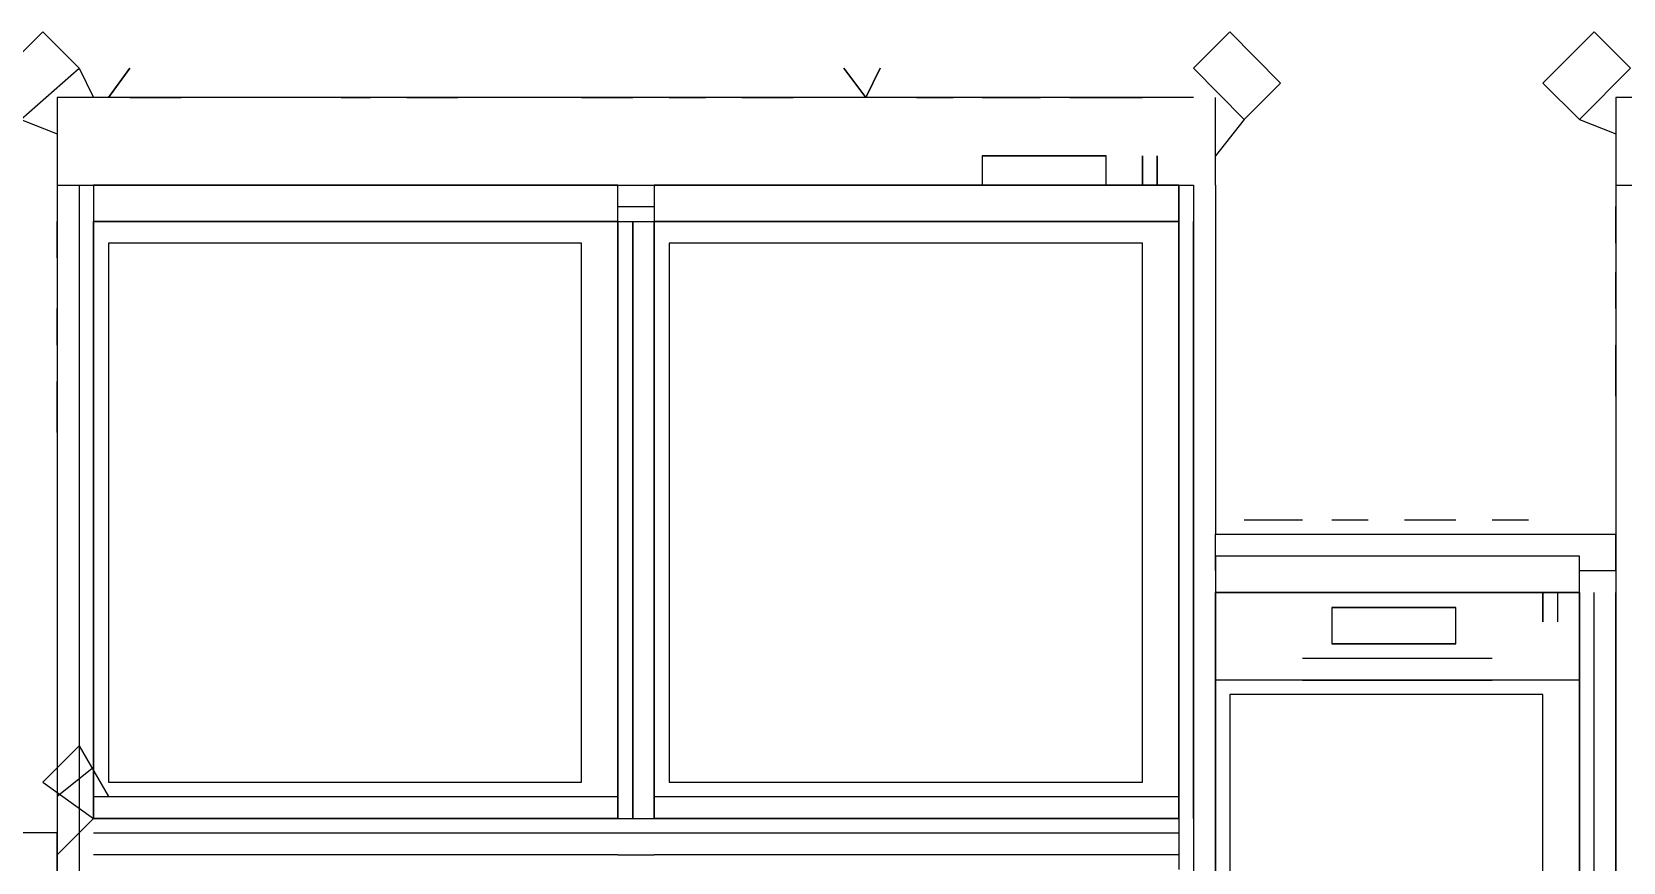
# Model space of a CAD drawing. Header units: millimetres. Extents: x 5 to 415, y 48 to 251.
# Drawn here: x 263.411 to 267.264, y 193.234 to 195.245 of the extents above; entities that cross this region are included whole.
import ezdxf

# ---------------------------------------------------------------- set-up
doc = ezdxf.new("R2010")
doc.units = ezdxf.units.MM
doc.layers.add('P', color=7, linetype='Continuous')

msp = doc.modelspace()

# ---------------------------------------------------------------- linework, layer by layer
at = {"layer": 'P'}
for points in [[(263.313, 195.121), (263.437, 195.245)], [(263.313, 195.121), (263.437, 195.245)], [(263.313, 195.121), (263.437, 195.245)], [(263.437, 195.245), (263.525, 195.157)], [(263.437, 195.245), (263.525, 195.157)], [(263.437, 195.245), (263.525, 195.157)], [(266.312, 195.245), (266.224, 195.157)], [(266.312, 195.245), (266.224, 195.157)], [(266.312, 195.245), (266.224, 195.157)], [(266.312, 195.245), (266.435, 195.121)], [(266.312, 195.245), (266.435, 195.121)], [(266.312, 195.245), (266.435, 195.121)], [(267.07, 195.121), (267.194, 195.245)], [(267.07, 195.121), (267.194, 195.245)], [(267.07, 195.121), (267.194, 195.245)], [(267.194, 195.245), (267.282, 195.157)], [(267.194, 195.245), (267.282, 195.157)], [(267.194, 195.245), (267.282, 195.157)], [(263.384, 195.033), (263.525, 195.157)], [(263.384, 195.033), (263.525, 195.157)], [(263.384, 195.033), (263.525, 195.157)], [(263.384, 195.033), (263.525, 195.157)], [(263.384, 195.033), (263.525, 195.157)], [(263.384, 195.033), (263.525, 195.157)], [(263.525, 195.157), (263.56, 195.086)], [(263.525, 195.157), (263.56, 195.086)], [(263.525, 195.157), (263.56, 195.086)], [(263.648, 195.157), (263.596, 195.086)], [(263.596, 195.086), (263.648, 195.157)], [(263.648, 195.157), (263.596, 195.086)], [(263.596, 195.086), (263.648, 195.157)], [(263.648, 195.157), (263.596, 195.086)], [(263.596, 195.086), (263.648, 195.157)], [(265.43, 195.086), (265.377, 195.157)], [(265.377, 195.157), (265.43, 195.086)], [(265.43, 195.086), (265.377, 195.157)], [(265.377, 195.157), (265.43, 195.086)], [(265.43, 195.086), (265.377, 195.157)], [(265.377, 195.157), (265.43, 195.086)], [(265.465, 195.157), (265.43, 195.086)], [(265.43, 195.086), (265.465, 195.157)], [(265.465, 195.157), (265.43, 195.086)], [(265.43, 195.086), (265.465, 195.157)], [(265.465, 195.157), (265.43, 195.086)], [(265.43, 195.086), (265.465, 195.157)], [(266.224, 195.157), (266.347, 195.033)], [(266.224, 195.157), (266.347, 195.033)], [(266.224, 195.157), (266.347, 195.033)], [(266.224, 195.157), (266.347, 195.033)], [(266.224, 195.157), (266.347, 195.033)], [(266.224, 195.157), (266.347, 195.033)], [(267.159, 195.033), (267.282, 195.157)], [(267.159, 195.033), (267.282, 195.157)], [(267.159, 195.033), (267.282, 195.157)], [(267.159, 195.033), (267.282, 195.157)], [(267.159, 195.033), (267.282, 195.157)], [(267.159, 195.033), (267.282, 195.157)], [(266.435, 195.121), (266.347, 195.033)], [(266.435, 195.121), (266.347, 195.033)], [(266.435, 195.121), (266.347, 195.033)], [(267.07, 195.121), (267.159, 195.033)], [(267.07, 195.121), (267.159, 195.033)], [(267.07, 195.121), (267.159, 195.033)], [(263.472, 195.086), (263.472, 194.874)], [(266.224, 195.086), (263.472, 195.086)], [(263.472, 195.086), (263.472, 194.874)], [(266.224, 195.086), (263.472, 195.086)], [(263.472, 195.086), (263.472, 194.874)], [(266.224, 195.086), (263.472, 195.086)], [(263.648, 195.086), (263.772, 195.086)], [(263.648, 195.086), (263.772, 195.086)], [(263.648, 195.086), (263.772, 195.086)], [(264.16, 195.086), (264.231, 195.086)], [(264.16, 195.086), (264.231, 195.086)], [(264.16, 195.086), (264.231, 195.086)], [(264.319, 195.086), (264.442, 195.086)], [(264.319, 195.086), (264.442, 195.086)], [(264.319, 195.086), (264.442, 195.086)], [(264.742, 195.086), (264.866, 195.086)], [(264.742, 195.086), (264.866, 195.086)], [(264.742, 195.086), (264.866, 195.086)], [(264.954, 195.086), (265.042, 195.086)], [(264.954, 195.086), (265.042, 195.086)], [(264.954, 195.086), (265.042, 195.086)], [(265.13, 195.086), (265.254, 195.086)], [(265.13, 195.086), (265.254, 195.086)], [(265.13, 195.086), (265.254, 195.086)], [(265.553, 195.086), (265.642, 195.086)], [(265.553, 195.086), (265.642, 195.086)], [(265.553, 195.086), (265.642, 195.086)], [(265.712, 195.086), (265.853, 195.086)], [(265.712, 195.086), (265.853, 195.086)], [(265.712, 195.086), (265.853, 195.086)], [(265.924, 195.086), (266.047, 195.086)], [(265.924, 195.086), (266.047, 195.086)], [(265.924, 195.086), (266.047, 195.086)], [(266.012, 195.086), (266.1, 195.086)], [(266.012, 195.086), (266.1, 195.086)], [(266.012, 195.086), (266.1, 195.086)], [(266.277, 194.874), (266.277, 195.086)], [(266.277, 194.874), (266.277, 195.086)], [(266.277, 194.874), (266.277, 195.086)], [(267.247, 195.086), (267.247, 194.874)], [(269.998, 195.086), (267.247, 195.086)], [(267.247, 195.086), (267.247, 194.874)], [(269.998, 195.086), (267.247, 195.086)], [(267.247, 195.086), (267.247, 194.874)], [(269.998, 195.086), (267.247, 195.086)], [(263.384, 195.033), (263.472, 194.998)], [(263.384, 195.033), (263.472, 194.998)], [(263.384, 195.033), (263.472, 194.998)], [(266.347, 195.033), (266.277, 194.945)], [(266.347, 195.033), (266.277, 194.945)], [(266.347, 195.033), (266.277, 194.945)], [(267.159, 195.033), (267.247, 194.998)], [(267.159, 195.033), (267.247, 194.998)], [(267.159, 195.033), (267.247, 194.998)], [(265.712, 194.945), (266.012, 194.945)], [(265.712, 194.945), (265.712, 194.874)], [(266.012, 194.945), (265.712, 194.945)], [(265.712, 194.945), (266.012, 194.945)], [(265.712, 194.945), (265.712, 194.874)], [(266.012, 194.945), (265.712, 194.945)], [(265.712, 194.945), (266.012, 194.945)], [(265.712, 194.945), (265.712, 194.874)], [(266.012, 194.945), (265.712, 194.945)], [(266.012, 194.874), (266.012, 194.945)], [(266.012, 194.874), (266.012, 194.945)], [(266.012, 194.874), (266.012, 194.945)], [(266.1, 194.945), (266.1, 194.874)], [(266.1, 194.945), (266.1, 194.874)], [(266.1, 194.874), (266.1, 194.945)], [(266.1, 194.945), (266.1, 194.874)], [(266.1, 194.945), (266.1, 194.874)], [(266.1, 194.945), (266.1, 194.874)], [(266.1, 194.874), (266.1, 194.945)], [(266.1, 194.945), (266.1, 194.874)], [(266.1, 194.945), (266.1, 194.874)], [(266.1, 194.945), (266.1, 194.874)], [(266.1, 194.874), (266.1, 194.945)], [(266.1, 194.945), (266.1, 194.874)], [(266.136, 194.874), (266.136, 194.945)], [(266.136, 194.874), (266.136, 194.945)], [(266.136, 194.945), (266.136, 194.874)], [(266.136, 194.874), (266.136, 194.945)], [(266.136, 194.874), (266.136, 194.945)], [(266.136, 194.874), (266.136, 194.945)], [(266.136, 194.945), (266.136, 194.874)], [(266.136, 194.874), (266.136, 194.945)], [(266.136, 194.874), (266.136, 194.945)], [(266.136, 194.874), (266.136, 194.945)], [(266.136, 194.945), (266.136, 194.874)], [(266.136, 194.874), (266.136, 194.945)], [(263.472, 194.874), (266.224, 194.874)], [(263.472, 194.874), (263.472, 191.611)], [(263.472, 194.874), (263.472, 191.611)], [(263.472, 194.874), (266.224, 194.874)], [(263.472, 194.874), (263.472, 191.611)], [(263.472, 194.874), (263.472, 191.611)], [(263.472, 194.874), (266.224, 194.874)], [(263.472, 194.874), (263.472, 191.611)], [(263.472, 194.874), (263.472, 191.611)], [(263.525, 194.874), (266.188, 194.874)], [(263.525, 194.874), (263.525, 191.611)], [(263.525, 194.874), (263.525, 191.647)], [(263.525, 194.874), (263.525, 191.647)], [(263.525, 194.874), (263.525, 191.611)], [(263.525, 194.874), (263.525, 191.647)], [(263.525, 194.874), (263.525, 194.786)], [(263.525, 194.874), (266.188, 194.874)], [(263.525, 194.874), (263.525, 191.611)], [(263.525, 194.874), (263.525, 191.647)], [(263.525, 194.874), (263.525, 191.647)], [(263.525, 194.874), (263.525, 191.611)], [(263.525, 194.874), (263.525, 191.647)], [(263.525, 194.874), (263.525, 194.786)], [(263.525, 194.874), (266.188, 194.874)], [(263.525, 194.874), (263.525, 191.611)], [(263.525, 194.874), (263.525, 191.647)], [(263.525, 194.874), (263.525, 191.647)], [(263.525, 194.874), (263.525, 191.611)], [(263.525, 194.874), (263.525, 191.647)], [(263.525, 194.874), (263.525, 194.786)], [(263.56, 194.874), (263.56, 194.786)], [(264.83, 194.874), (263.56, 194.874)], [(263.56, 194.874), (263.56, 194.786)], [(264.83, 194.874), (263.56, 194.874)], [(263.56, 194.874), (263.56, 194.786)], [(264.83, 194.874), (263.56, 194.874)], [(264.83, 194.786), (264.83, 194.874)], [(264.83, 194.786), (264.83, 194.874)], [(264.83, 194.786), (264.83, 194.874)], [(264.918, 194.874), (264.918, 194.786)], [(266.188, 194.874), (264.918, 194.874)], [(264.918, 194.874), (264.918, 194.786)], [(266.188, 194.874), (264.918, 194.874)], [(264.918, 194.874), (264.918, 194.786)], [(266.188, 194.874), (264.918, 194.874)], [(266.012, 194.874), (265.712, 194.874)], [(265.712, 194.874), (266.012, 194.874)], [(266.012, 194.874), (265.712, 194.874)], [(265.712, 194.874), (266.012, 194.874)], [(266.012, 194.874), (265.712, 194.874)], [(265.712, 194.874), (266.012, 194.874)], [(266.188, 194.786), (266.188, 194.874)], [(266.188, 194.874), (266.188, 194.786)], [(266.188, 194.786), (266.188, 194.874)], [(266.188, 194.874), (266.188, 194.786)], [(266.188, 194.786), (266.188, 194.874)], [(266.188, 194.874), (266.188, 194.786)], [(266.224, 194.874), (266.224, 191.611)], [(266.224, 194.874), (266.224, 191.611)], [(266.224, 194.874), (266.224, 191.611)], [(266.224, 194.874), (266.224, 191.611)], [(266.224, 194.874), (266.224, 191.611)], [(266.224, 194.874), (266.224, 193.887)], [(266.224, 194.874), (266.224, 191.611)], [(266.224, 194.874), (266.224, 191.611)], [(266.224, 194.874), (266.224, 191.611)], [(266.224, 194.874), (266.224, 191.611)], [(266.224, 194.874), (266.224, 191.611)], [(266.224, 194.874), (266.224, 193.887)], [(266.224, 194.874), (266.224, 191.611)], [(266.224, 194.874), (266.224, 191.611)], [(266.224, 194.874), (266.224, 191.611)], [(266.224, 194.874), (266.224, 191.611)], [(266.224, 194.874), (266.224, 191.611)], [(266.224, 194.874), (266.224, 193.887)], [(266.277, 194.874), (266.277, 194.028)], [(266.277, 194.874), (266.277, 194.028)], [(266.277, 194.874), (266.277, 194.028)], [(267.247, 194.874), (269.998, 194.874)], [(267.247, 194.874), (267.247, 191.611)], [(267.247, 194.874), (267.247, 194.028)], [(267.247, 194.874), (267.247, 191.611)], [(267.247, 194.874), (269.998, 194.874)], [(267.247, 194.874), (267.247, 191.611)], [(267.247, 194.874), (267.247, 194.028)], [(267.247, 194.874), (267.247, 191.611)], [(267.247, 194.874), (269.998, 194.874)], [(267.247, 194.874), (267.247, 191.611)], [(267.247, 194.874), (267.247, 194.028)], [(267.247, 194.874), (267.247, 191.611)], [(264.83, 194.822), (264.918, 194.822)], [(264.83, 194.822), (264.918, 194.822)], [(264.83, 194.822), (264.918, 194.822)], [(264.83, 194.822), (264.918, 194.822)], [(264.83, 194.822), (264.918, 194.822)], [(264.83, 194.822), (264.918, 194.822)], [(264.83, 194.822), (264.918, 194.822)], [(264.83, 194.822), (264.918, 194.822)], [(264.83, 194.822), (264.918, 194.822)], [(264.83, 194.822), (264.918, 194.822)], [(264.83, 194.822), (264.918, 194.822)], [(264.83, 194.822), (264.918, 194.822)], [(264.83, 194.822), (264.918, 194.822)], [(264.83, 194.822), (264.918, 194.822)], [(264.83, 194.822), (264.918, 194.822)], [(267.247, 194.822), (267.247, 194.733)], [(267.247, 194.733), (267.247, 194.822)], [(267.247, 194.822), (267.247, 194.733)], [(267.247, 194.733), (267.247, 194.822)], [(267.247, 194.822), (267.247, 194.733)], [(267.247, 194.733), (267.247, 194.822)], [(263.472, 194.786), (263.472, 194.698)], [(263.472, 194.698), (263.472, 194.786)], [(263.472, 194.786), (263.472, 194.698)], [(263.472, 194.698), (263.472, 194.786)], [(263.472, 194.786), (263.472, 194.698)], [(263.472, 194.698), (263.472, 194.786)], [(263.525, 194.786), (263.525, 193.34)], [(263.525, 194.786), (263.525, 193.34)], [(263.525, 194.786), (263.525, 193.34)], [(263.56, 194.786), (263.56, 193.393)], [(264.83, 194.786), (263.56, 194.786)], [(264.83, 194.786), (263.56, 194.786)], [(264.83, 194.786), (263.56, 194.786)], [(263.56, 194.786), (263.56, 193.34)], [(263.56, 194.786), (263.56, 193.34)], [(263.56, 194.786), (264.83, 194.786)], [(263.56, 193.34), (263.56, 194.786)], [(263.56, 194.786), (263.56, 193.393)], [(264.83, 194.786), (263.56, 194.786)], [(264.83, 194.786), (263.56, 194.786)], [(264.83, 194.786), (263.56, 194.786)], [(263.56, 194.786), (263.56, 193.34)], [(263.56, 194.786), (263.56, 193.34)], [(263.56, 194.786), (264.83, 194.786)], [(263.56, 193.34), (263.56, 194.786)], [(263.56, 194.786), (263.56, 193.393)], [(264.83, 194.786), (263.56, 194.786)], [(264.83, 194.786), (263.56, 194.786)], [(264.83, 194.786), (263.56, 194.786)], [(263.56, 194.786), (263.56, 193.34)], [(263.56, 194.786), (263.56, 193.34)], [(263.56, 194.786), (264.83, 194.786)], [(263.56, 193.34), (263.56, 194.786)], [(264.83, 193.393), (264.83, 194.786)], [(264.83, 193.34), (264.83, 194.786)], [(264.83, 193.34), (264.83, 194.786)], [(264.83, 193.34), (264.83, 194.786)], [(264.83, 194.786), (264.83, 193.34)], [(264.83, 194.786), (264.918, 194.786)], [(264.83, 193.393), (264.83, 194.786)], [(264.83, 193.34), (264.83, 194.786)], [(264.83, 193.34), (264.83, 194.786)], [(264.83, 193.34), (264.83, 194.786)], [(264.83, 194.786), (264.83, 193.34)], [(264.83, 194.786), (264.918, 194.786)], [(264.83, 193.393), (264.83, 194.786)], [(264.83, 193.34), (264.83, 194.786)], [(264.83, 193.34), (264.83, 194.786)], [(264.83, 193.34), (264.83, 194.786)], [(264.83, 194.786), (264.83, 193.34)], [(264.83, 194.786), (264.918, 194.786)], [(264.866, 194.786), (264.866, 193.34)], [(264.866, 193.34), (264.866, 194.786)], [(264.866, 193.34), (264.866, 194.786)], [(264.866, 193.34), (264.866, 194.786)], [(264.866, 193.34), (264.866, 194.786)], [(264.866, 193.34), (264.866, 194.786)], [(264.866, 194.786), (264.866, 193.34)], [(264.866, 193.34), (264.866, 194.786)], [(264.866, 193.34), (264.866, 194.786)], [(264.866, 193.34), (264.866, 194.786)], [(264.866, 193.34), (264.866, 194.786)], [(264.866, 193.34), (264.866, 194.786)], [(264.866, 194.786), (264.866, 193.34)], [(264.866, 193.34), (264.866, 194.786)], [(264.866, 193.34), (264.866, 194.786)], [(264.866, 193.34), (264.866, 194.786)], [(264.866, 193.34), (264.866, 194.786)], [(264.866, 193.34), (264.866, 194.786)], [(264.918, 194.786), (264.918, 193.393)], [(266.188, 194.786), (264.918, 194.786)], [(266.188, 194.786), (264.918, 194.786)], [(266.188, 194.786), (264.918, 194.786)], [(264.918, 194.786), (264.918, 193.34)], [(264.918, 194.786), (264.918, 193.34)], [(264.918, 194.786), (266.188, 194.786)], [(264.918, 193.34), (264.918, 194.786)], [(264.918, 194.786), (264.918, 193.393)], [(266.188, 194.786), (264.918, 194.786)], [(266.188, 194.786), (264.918, 194.786)], [(266.188, 194.786), (264.918, 194.786)], [(264.918, 194.786), (264.918, 193.34)], [(264.918, 194.786), (264.918, 193.34)], [(264.918, 194.786), (266.188, 194.786)], [(264.918, 193.34), (264.918, 194.786)], [(264.918, 194.786), (264.918, 193.393)], [(266.188, 194.786), (264.918, 194.786)], [(266.188, 194.786), (264.918, 194.786)], [(266.188, 194.786), (264.918, 194.786)], [(264.918, 194.786), (264.918, 193.34)], [(264.918, 194.786), (264.918, 193.34)], [(264.918, 194.786), (266.188, 194.786)], [(264.918, 193.34), (264.918, 194.786)], [(266.188, 193.393), (266.188, 194.786)], [(266.188, 193.34), (266.188, 194.786)], [(266.188, 193.34), (266.188, 194.786)], [(266.188, 194.786), (266.188, 193.34)], [(266.188, 193.393), (266.188, 194.786)], [(266.188, 193.34), (266.188, 194.786)], [(266.188, 193.34), (266.188, 194.786)], [(266.188, 194.786), (266.188, 193.34)], [(266.188, 193.393), (266.188, 194.786)], [(266.188, 193.34), (266.188, 194.786)], [(266.188, 193.34), (266.188, 194.786)], [(266.188, 194.786), (266.188, 193.34)], [(266.224, 193.34), (266.224, 194.786)], [(266.224, 193.34), (266.224, 194.786)], [(266.224, 193.34), (266.224, 194.786)], [(263.596, 194.733), (263.596, 193.428)], [(264.742, 194.733), (263.596, 194.733)], [(263.596, 194.733), (263.596, 193.428)], [(264.742, 194.733), (263.596, 194.733)], [(263.596, 194.733), (263.596, 193.428)], [(264.742, 194.733), (263.596, 194.733)], [(264.742, 193.428), (264.742, 194.733)], [(264.742, 193.428), (264.742, 194.733)], [(264.742, 193.428), (264.742, 194.733)], [(264.954, 194.733), (264.954, 193.428)], [(266.1, 194.733), (264.954, 194.733)], [(264.954, 194.733), (264.954, 193.428)], [(266.1, 194.733), (264.954, 194.733)], [(264.954, 194.733), (264.954, 193.428)], [(266.1, 194.733), (264.954, 194.733)], [(266.1, 193.428), (266.1, 194.733)], [(266.1, 193.428), (266.1, 194.733)], [(266.1, 193.428), (266.1, 194.733)], [(267.247, 194.575), (267.247, 194.663)], [(267.247, 194.575), (267.247, 194.663)], [(267.247, 194.575), (267.247, 194.663)], [(263.472, 194.486), (263.472, 194.575)], [(263.472, 194.486), (263.472, 194.575)], [(263.472, 194.486), (263.472, 194.575)], [(267.247, 194.363), (267.247, 194.486)], [(267.247, 194.363), (267.247, 194.486)], [(267.247, 194.363), (267.247, 194.486)], [(263.472, 194.275), (263.472, 194.398)], [(263.472, 194.275), (263.472, 194.398)], [(263.472, 194.275), (263.472, 194.398)], [(266.347, 194.063), (266.488, 194.063)], [(266.347, 194.063), (266.488, 194.063)], [(266.347, 194.063), (266.488, 194.063)], [(266.559, 194.063), (266.647, 194.063)], [(266.559, 194.063), (266.647, 194.063)], [(266.559, 194.063), (266.647, 194.063)], [(266.735, 194.063), (266.859, 194.063)], [(266.735, 194.063), (266.859, 194.063)], [(266.735, 194.063), (266.859, 194.063)], [(266.947, 194.063), (267.035, 194.063)], [(266.947, 194.063), (267.035, 194.063)], [(266.947, 194.063), (267.035, 194.063)], [(263.472, 194.028), (263.472, 193.94)], [(263.472, 194.028), (263.472, 193.94)], [(263.472, 194.028), (263.472, 193.94)], [(266.277, 194.028), (267.247, 194.028)], [(266.277, 194.028), (267.247, 194.028)], [(266.277, 194.028), (267.247, 194.028)], [(266.277, 194.028), (267.247, 194.028)], [(266.277, 193.94), (266.277, 194.028)], [(266.277, 194.028), (267.247, 194.028)], [(266.277, 194.028), (267.247, 194.028)], [(266.277, 194.028), (267.247, 194.028)], [(266.277, 194.028), (267.247, 194.028)], [(266.277, 194.028), (267.247, 194.028)], [(266.277, 194.028), (267.247, 194.028)], [(266.277, 194.028), (267.247, 194.028)], [(266.277, 193.94), (266.277, 194.028)], [(266.277, 194.028), (267.247, 194.028)], [(266.277, 194.028), (267.247, 194.028)], [(266.277, 194.028), (267.247, 194.028)], [(266.277, 194.028), (267.247, 194.028)], [(266.277, 194.028), (267.247, 194.028)], [(266.277, 194.028), (267.247, 194.028)], [(266.277, 194.028), (267.247, 194.028)], [(266.277, 193.94), (266.277, 194.028)], [(266.277, 194.028), (267.247, 194.028)], [(266.277, 194.028), (267.247, 194.028)], [(266.277, 194.028), (267.247, 194.028)], [(266.347, 194.028), (266.435, 194.028)], [(266.347, 194.028), (266.435, 194.028)], [(266.347, 194.028), (266.435, 194.028)], [(267.247, 194.028), (267.247, 193.94)], [(267.247, 194.028), (267.247, 193.94)], [(267.247, 193.94), (267.247, 194.028)], [(267.247, 194.028), (267.247, 193.94)], [(267.247, 194.028), (267.247, 193.94)], [(267.247, 193.94), (267.247, 194.028)], [(267.247, 194.028), (267.247, 193.94)], [(267.247, 194.028), (267.247, 193.94)], [(267.247, 193.94), (267.247, 194.028)], [(266.277, 193.975), (266.277, 193.887)], [(267.159, 193.975), (266.277, 193.975)], [(266.277, 193.975), (266.277, 193.887)], [(267.159, 193.975), (266.277, 193.975)], [(266.277, 193.975), (266.277, 193.887)], [(267.159, 193.975), (266.277, 193.975)], [(267.159, 193.887), (267.159, 193.975)], [(267.159, 193.887), (267.159, 193.975)], [(267.159, 193.887), (267.159, 193.975)], [(267.159, 193.94), (267.247, 193.94)], [(267.159, 193.94), (267.247, 193.94)], [(267.159, 193.94), (267.247, 193.94)], [(267.159, 193.94), (267.247, 193.94)], [(267.159, 193.94), (267.247, 193.94)], [(267.159, 193.94), (267.247, 193.94)], [(267.159, 193.94), (267.247, 193.94)], [(267.159, 193.94), (267.247, 193.94)], [(267.159, 193.94), (267.247, 193.94)], [(267.159, 193.94), (267.247, 193.94)], [(267.159, 193.94), (267.247, 193.94)], [(267.159, 193.94), (267.247, 193.94)], [(267.159, 193.94), (267.247, 193.94)], [(267.159, 193.94), (267.247, 193.94)], [(267.159, 193.94), (267.247, 193.94)], [(267.159, 193.94), (267.247, 193.94)], [(267.159, 193.94), (267.247, 193.94)], [(267.159, 193.94), (267.247, 193.94)], [(266.224, 193.887), (266.224, 191.611)], [(266.224, 193.887), (266.224, 191.611)], [(266.224, 193.887), (266.224, 191.611)], [(267.159, 193.887), (266.277, 193.887)], [(266.277, 193.887), (266.277, 191.611)], [(267.159, 193.887), (266.277, 193.887)], [(266.277, 193.887), (266.277, 191.611)], [(266.277, 191.611), (266.277, 193.887)], [(266.277, 193.887), (267.159, 193.887)], [(267.159, 193.887), (266.277, 193.887)], [(266.277, 193.887), (266.277, 191.611)], [(267.159, 193.887), (266.277, 193.887)], [(266.277, 193.887), (266.277, 191.611)], [(266.277, 191.611), (266.277, 193.887)], [(266.277, 193.887), (267.159, 193.887)], [(267.159, 193.887), (266.277, 193.887)], [(266.277, 193.887), (266.277, 191.611)], [(267.159, 193.887), (266.277, 193.887)], [(266.277, 193.887), (266.277, 191.611)], [(266.277, 191.611), (266.277, 193.887)], [(266.277, 193.887), (267.159, 193.887)], [(267.07, 193.816), (267.07, 193.887)], [(267.07, 193.887), (267.07, 193.816)], [(267.07, 193.816), (267.07, 193.887)], [(267.07, 193.887), (267.07, 193.816)], [(267.07, 193.816), (267.07, 193.887)], [(267.07, 193.887), (267.07, 193.816)], [(267.106, 193.816), (267.106, 193.887)], [(267.106, 193.816), (267.106, 193.887)], [(267.106, 193.816), (267.106, 193.887)], [(267.159, 191.611), (267.159, 193.887)], [(267.159, 191.611), (267.159, 193.887)], [(267.159, 193.887), (267.159, 191.611)], [(267.159, 191.611), (267.159, 193.887)], [(267.159, 191.611), (267.159, 193.887)], [(267.159, 193.887), (267.159, 191.611)], [(267.159, 191.611), (267.159, 193.887)], [(267.159, 191.611), (267.159, 193.887)], [(267.159, 193.887), (267.159, 191.611)], [(267.194, 191.611), (267.194, 193.887)], [(267.194, 191.611), (267.194, 193.887)], [(267.194, 191.611), (267.194, 193.887)], [(267.194, 191.611), (267.194, 193.887)], [(267.194, 191.611), (267.194, 193.887)], [(267.194, 191.611), (267.194, 193.887)], [(267.194, 191.611), (267.194, 193.887)], [(267.194, 191.611), (267.194, 193.887)], [(267.194, 191.611), (267.194, 193.887)], [(267.194, 191.611), (267.194, 193.887)], [(267.194, 191.611), (267.194, 193.887)], [(267.194, 191.611), (267.194, 193.887)], [(267.194, 191.611), (267.194, 193.887)], [(267.194, 191.611), (267.194, 193.887)], [(267.194, 191.611), (267.194, 193.887)], [(267.194, 191.611), (267.194, 193.887)], [(267.194, 191.611), (267.194, 193.887)], [(267.194, 191.611), (267.194, 193.887)], [(267.247, 193.887), (267.247, 191.611)], [(267.247, 191.611), (267.247, 193.887)], [(267.247, 193.887), (267.247, 191.611)], [(267.247, 191.611), (267.247, 193.887)], [(267.247, 193.887), (267.247, 191.611)], [(267.247, 191.611), (267.247, 193.887)], [(266.559, 193.851), (266.559, 193.763)], [(266.559, 193.851), (266.859, 193.851)], [(266.859, 193.851), (266.559, 193.851)], [(266.559, 193.851), (266.559, 193.763)], [(266.559, 193.851), (266.859, 193.851)], [(266.859, 193.851), (266.559, 193.851)], [(266.559, 193.851), (266.559, 193.763)], [(266.559, 193.851), (266.859, 193.851)], [(266.859, 193.851), (266.559, 193.851)], [(266.859, 193.763), (266.859, 193.851)], [(266.859, 193.763), (266.859, 193.851)], [(266.859, 193.763), (266.859, 193.851)], [(266.859, 193.763), (266.559, 193.763)], [(266.559, 193.763), (266.859, 193.763)], [(266.859, 193.763), (266.559, 193.763)], [(266.559, 193.763), (266.859, 193.763)], [(266.859, 193.763), (266.559, 193.763)], [(266.559, 193.763), (266.859, 193.763)], [(266.488, 193.728), (266.947, 193.728)], [(266.488, 193.728), (266.947, 193.728)], [(266.488, 193.728), (266.947, 193.728)], [(266.488, 193.728), (266.947, 193.728)], [(266.488, 193.728), (266.947, 193.728)], [(266.488, 193.728), (266.947, 193.728)], [(266.277, 193.675), (266.277, 191.77)], [(267.159, 193.675), (266.277, 193.675)], [(266.277, 193.675), (266.277, 191.77)], [(267.159, 193.675), (266.277, 193.675)], [(266.277, 193.675), (266.277, 191.77)], [(267.159, 193.675), (266.277, 193.675)], [(266.488, 193.675), (266.947, 193.675)], [(266.488, 193.675), (266.947, 193.675)], [(266.488, 193.675), (266.947, 193.675)], [(266.488, 193.675), (266.947, 193.675)], [(266.488, 193.675), (266.947, 193.675)], [(266.488, 193.675), (266.947, 193.675)], [(267.159, 191.77), (267.159, 193.675)], [(267.159, 191.77), (267.159, 193.675)], [(267.159, 191.77), (267.159, 193.675)], [(266.312, 193.64), (266.312, 191.823)], [(267.07, 193.64), (266.312, 193.64)], [(266.312, 193.64), (266.312, 191.823)], [(267.07, 193.64), (266.312, 193.64)], [(266.312, 193.64), (266.312, 191.823)], [(267.07, 193.64), (266.312, 193.64)], [(267.07, 191.823), (267.07, 193.64)], [(267.07, 191.823), (267.07, 193.64)], [(267.07, 191.823), (267.07, 193.64)], [(263.525, 193.516), (263.437, 193.428)], [(263.525, 193.516), (263.437, 193.428)], [(263.525, 193.516), (263.437, 193.428)], [(263.525, 193.516), (263.596, 193.393)], [(263.525, 193.516), (263.596, 193.393)], [(263.525, 193.516), (263.596, 193.393)], [(263.56, 193.463), (263.472, 193.393)], [(263.56, 193.463), (263.472, 193.393)], [(263.56, 193.463), (263.472, 193.393)], [(263.437, 193.428), (263.56, 193.34)], [(263.437, 193.428), (263.56, 193.34)], [(263.437, 193.428), (263.56, 193.34)], [(263.437, 193.428), (263.56, 193.34)], [(263.437, 193.428), (263.56, 193.34)], [(263.437, 193.428), (263.56, 193.34)], [(263.596, 193.428), (264.742, 193.428)], [(263.596, 193.428), (264.742, 193.428)], [(263.596, 193.428), (264.742, 193.428)], [(264.954, 193.428), (266.1, 193.428)], [(264.954, 193.428), (266.1, 193.428)], [(264.954, 193.428), (266.1, 193.428)], [(263.56, 193.393), (264.83, 193.393)], [(263.56, 193.393), (264.83, 193.393)], [(263.56, 193.393), (264.83, 193.393)], [(264.918, 193.393), (266.188, 193.393)], [(264.918, 193.393), (266.188, 193.393)], [(264.918, 193.393), (266.188, 193.393)], [(263.472, 193.34), (263.472, 191.488)], [(263.472, 193.34), (263.472, 191.488)], [(263.56, 193.34), (263.472, 193.252)], [(263.472, 193.34), (263.472, 191.488)], [(263.472, 193.34), (263.472, 191.488)], [(263.56, 193.34), (263.472, 193.252)], [(263.472, 193.34), (263.472, 191.488)], [(263.472, 193.34), (263.472, 191.488)], [(263.56, 193.34), (263.472, 193.252)], [(263.525, 193.34), (263.525, 193.216)], [(263.525, 193.34), (263.525, 193.216)], [(263.525, 193.34), (263.525, 193.216)], [(263.56, 193.34), (264.83, 193.34)], [(263.56, 193.34), (264.83, 193.34)], [(264.83, 193.34), (263.56, 193.34)], [(263.56, 193.34), (264.83, 193.34)], [(263.56, 193.34), (264.83, 193.34)], [(264.83, 193.34), (263.56, 193.34)], [(263.56, 193.34), (264.83, 193.34)], [(263.56, 193.34), (264.83, 193.34)], [(264.83, 193.34), (263.56, 193.34)], [(264.83, 193.34), (264.918, 193.34)], [(264.83, 193.34), (264.918, 193.34)], [(264.83, 193.34), (264.918, 193.34)], [(264.83, 193.34), (264.918, 193.34)], [(264.83, 193.34), (264.918, 193.34)], [(264.83, 193.34), (264.918, 193.34)], [(264.918, 193.34), (266.188, 193.34)], [(264.918, 193.34), (266.188, 193.34)], [(266.188, 193.34), (264.918, 193.34)], [(264.918, 193.34), (266.188, 193.34)], [(264.918, 193.34), (266.188, 193.34)], [(266.188, 193.34), (264.918, 193.34)], [(264.918, 193.34), (266.188, 193.34)], [(264.918, 193.34), (266.188, 193.34)], [(266.188, 193.34), (264.918, 193.34)], [(266.188, 193.34), (266.188, 193.216)], [(266.188, 193.34), (266.188, 193.216)], [(266.188, 193.34), (266.188, 193.216)], [(266.188, 193.34), (266.188, 193.216)], [(266.188, 193.34), (266.188, 193.216)], [(266.188, 193.34), (266.188, 193.216)], [(263.472, 193.305), (263.384, 193.305)], [(263.472, 193.305), (263.384, 193.305)], [(263.472, 193.305), (263.384, 193.305)], [(263.472, 192.493), (263.472, 193.305)], [(263.472, 192.493), (263.472, 193.305)], [(263.472, 192.493), (263.472, 193.305)], [(263.56, 193.305), (264.83, 193.305)], [(263.56, 193.305), (264.83, 193.305)], [(263.56, 193.305), (264.83, 193.305)], [(264.83, 193.305), (264.918, 193.305)], [(264.83, 193.305), (264.918, 193.305)], [(264.83, 193.305), (264.918, 193.305)], [(264.83, 193.305), (264.918, 193.305)], [(264.83, 193.305), (264.918, 193.305)], [(264.83, 193.305), (264.918, 193.305)], [(264.83, 193.305), (264.918, 193.305)], [(264.83, 193.305), (264.918, 193.305)], [(264.83, 193.305), (264.918, 193.305)], [(264.83, 193.305), (264.918, 193.305)], [(264.83, 193.305), (264.918, 193.305)], [(264.83, 193.305), (264.918, 193.305)], [(264.918, 193.305), (266.188, 193.305)], [(264.918, 193.305), (266.188, 193.305)], [(264.918, 193.305), (266.188, 193.305)], [(264.83, 193.252), (263.56, 193.252)], [(264.83, 193.252), (263.56, 193.252)], [(264.83, 193.252), (263.56, 193.252)], [(264.83, 193.252), (264.918, 193.252)], [(264.83, 193.252), (264.918, 193.252)], [(264.83, 193.252), (264.918, 193.252)], [(264.83, 193.252), (264.918, 193.252)], [(264.83, 193.252), (264.918, 193.252)], [(264.83, 193.252), (264.918, 193.252)], [(264.83, 193.252), (264.918, 193.252)], [(264.83, 193.252), (264.918, 193.252)], [(264.83, 193.252), (264.918, 193.252)], [(264.83, 193.252), (264.918, 193.252)], [(264.83, 193.252), (264.918, 193.252)], [(264.83, 193.252), (264.918, 193.252)], [(264.83, 193.252), (264.918, 193.252)], [(264.83, 193.252), (264.918, 193.252)], [(264.83, 193.252), (264.918, 193.252)], [(266.188, 193.252), (264.918, 193.252)], [(266.188, 193.252), (264.918, 193.252)], [(266.188, 193.252), (264.918, 193.252)]]:
    msp.add_lwpolyline(points, dxfattribs=at)

doc.saveas('drawing.dxf')
